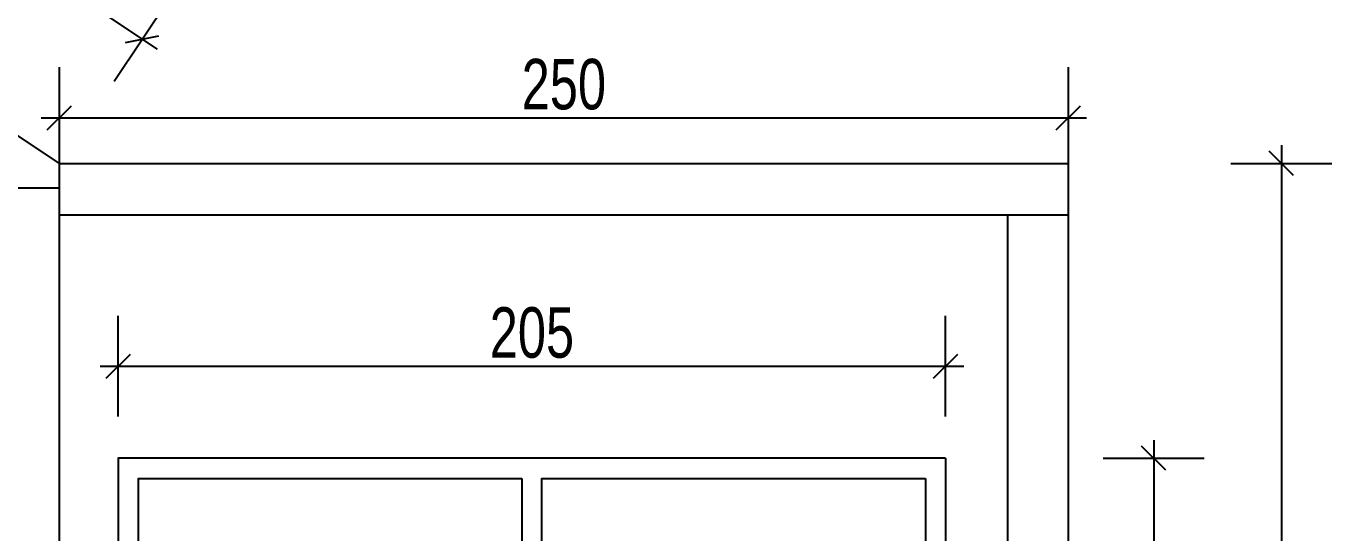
# Model space of a CAD drawing. Header units: centimetres. Extents: x 77721 to 213373, y -51694 to -17847.
# Drawn here: x 79470.5 to 79794, y -27470.2 to -27344.7 of the extents above; entities that cross this region are included whole.
import ezdxf

# ---------------------------------------------------------------- set-up
doc = ezdxf.new("R2010")
doc.units = ezdxf.units.CM
doc.header["$LTSCALE"] = 5
doc.header["$MEASUREMENT"] = 0
doc.layers.add('KOTI', color=4, linetype='Continuous')
doc.styles.add('4-', font='simp.shx', dxfattribs={"width": 0.75})
doc.dimstyles.new('KOTI_K50.0cm', dxfattribs={"dimtxt": 12.5, "dimasz": 12.5, "dimexe": 12.5, "dimexo": 0, "dimgap": 2, "dimtad": 1, "dimdec": 1, "dimrnd": 0.1, "dimdsep": 46, "dimtxsty": '4-', "dimtsz": 3, "dimcen": 0.09, "dimdle": 4.5, "dimclrd": 256, "dimclrt": 256, "dimaunit": 1, "dimazin": 2, "dimtfac": 1, "dimtdec": 4, "dimtix": 1, "dimtmove": 2, "dimatfit": 3, "dimfxl": 12.5, "dimfxlon": 1, "dimtvp": 1, "dimtolj": 1, "dimtzin": 0, "dimarcsym": 0})

# ---------------------------------------------------------------- blocks, each defined once
blk = doc.blocks.new('*D217')
at = {"layer": 'Defpoints', "color": 0, "linetype": 'Continuous', "transparency": 16777216}
for p in [(79698.28, -27428.89), (79493.28, -27451.69), (79698.28, -27451.69)]:
    blk.add_point(p, dxfattribs=at)
at = {"layer": 'KOTI', "color": 0, "linetype": 'Continuous', "lineweight": -2, "transparency": 16777216}
for p, q in [((79493.28, -27441.39), (79493.28, -27416.39)), ((79698.28, -27441.39), (79698.28, -27416.39))]:
    blk.add_line(p, q, dxfattribs=at)
at = {"layer": 'KOTI', "linetype": 'Continuous', "lineweight": -2, "transparency": 16777216}
for p, q in [((79490.28, -27431.89), (79496.28, -27425.89)), ((79695.28, -27431.89), (79701.28, -27425.89)), ((79488.78, -27428.89), (79702.78, -27428.89))]:
    blk.add_line(p, q, dxfattribs=at)
at = {"layer": 'KOTI', "linetype": 'Continuous', "transparency": 16777216, "insert": (79595.78, -27420.64), "char_height": 12.5, "attachment_point": 5, "style": '4-'}
blk.add_mtext('\\A1;205', dxfattribs=at)
blk = doc.blocks.new('*D218')
at = {"layer": 'Defpoints', "color": 0, "linetype": 'Continuous', "transparency": 16777216}
for p in [(79698.28, -27451.69), (79698.28, -27648.69), (79749.85, -27648.69)]:
    blk.add_point(p, dxfattribs=at)
at = {"layer": 'KOTI', "linetype": 'Continuous', "lineweight": -2, "transparency": 16777216}
for p, q in [((79752.85, -27454.69), (79746.85, -27448.69)), ((79749.85, -27447.19), (79749.85, -27653.19)), ((79752.85, -27651.69), (79746.85, -27645.69))]:
    blk.add_line(p, q, dxfattribs=at)
at = {"layer": 'KOTI', "color": 0, "linetype": 'Continuous', "lineweight": -2, "transparency": 16777216}
for p, q in [((79737.35, -27451.69), (79762.35, -27451.69)), ((79737.35, -27648.69), (79762.35, -27648.69))]:
    blk.add_line(p, q, dxfattribs=at)
at = {"layer": 'KOTI', "linetype": 'Continuous', "transparency": 16777216, "insert": (79741.6, -27550.19), "char_height": 12.5, "attachment_point": 5, "rotation": 90, "style": '4-'}
blk.add_mtext('\\A1;197', dxfattribs=at)
blk = doc.blocks.new('*D219')
at = {"layer": 'Defpoints', "color": 0, "linetype": 'Continuous', "transparency": 16777216}
for p in [(79253.7, -27228.69), (79499.22, -27347.92), (79478.7, -27378.69)]:
    blk.add_point(p, dxfattribs=at)
at = {"layer": 'KOTI', "color": 0, "linetype": 'Continuous', "lineweight": -2, "transparency": 16777216}
for p, q in [((79267.28, -27208.32), (79281.15, -27187.52)), ((79492.28, -27358.32), (79506.15, -27337.52))]:
    blk.add_line(p, q, dxfattribs=at)
at = {"layer": 'KOTI', "linetype": 'Continuous', "lineweight": -2, "transparency": 16777216}
for p, q in [((79270.06, -27198.75), (79278.38, -27197.09)), ((79270.47, -27195.43), (79502.96, -27350.42)), ((79495.06, -27348.75), (79503.38, -27347.09))]:
    blk.add_line(p, q, dxfattribs=at)
at = {"layer": 'KOTI', "linetype": 'Continuous', "transparency": 16777216, "insert": (79391.29, -27266.06), "char_height": 12.5, "attachment_point": 5, "rotation": 326.3099, "style": '4-'}
blk.add_mtext('\\A1;270.4', dxfattribs=at)
blk = doc.blocks.new('*D220')
at = {"layer": 'Defpoints', "color": 0, "linetype": 'Continuous', "transparency": 16777216}
for p in [(79728.7, -27367.39), (79478.7, -27378.69), (79728.7, -27378.69)]:
    blk.add_point(p, dxfattribs=at)
at = {"layer": 'KOTI', "color": 0, "linetype": 'Continuous', "lineweight": -2, "transparency": 16777216}
for p, q in [((79478.7, -27378.69), (79478.7, -27354.89)), ((79728.7, -27378.69), (79728.7, -27354.89))]:
    blk.add_line(p, q, dxfattribs=at)
at = {"layer": 'KOTI', "linetype": 'Continuous', "lineweight": -2, "transparency": 16777216}
for p, q in [((79475.7, -27370.39), (79481.7, -27364.39)), ((79725.7, -27370.39), (79731.7, -27364.39)), ((79474.2, -27367.39), (79733.2, -27367.39))]:
    blk.add_line(p, q, dxfattribs=at)
at = {"layer": 'KOTI', "linetype": 'Continuous', "transparency": 16777216, "insert": (79603.7, -27359.14), "char_height": 12.5, "attachment_point": 5, "style": '4-'}
blk.add_mtext('\\A1;250', dxfattribs=at)
blk = doc.blocks.new('*D221')
at = {"layer": 'Defpoints', "color": 0, "linetype": 'Continuous', "transparency": 16777216}
for p in [(79728.7, -27378.69), (79728.7, -27648.69), (79781.5, -27648.69)]:
    blk.add_point(p, dxfattribs=at)
at = {"layer": 'KOTI', "linetype": 'Continuous', "lineweight": -2, "transparency": 16777216}
for p, q in [((79781.5, -27374.19), (79781.5, -27653.19)), ((79784.5, -27381.69), (79778.5, -27375.69)), ((79784.5, -27651.69), (79778.5, -27645.69))]:
    blk.add_line(p, q, dxfattribs=at)
at = {"layer": 'KOTI', "color": 0, "linetype": 'Continuous', "lineweight": -2, "transparency": 16777216}
for p, q in [((79769, -27378.69), (79794, -27378.69)), ((79769, -27648.69), (79794, -27648.69))]:
    blk.add_line(p, q, dxfattribs=at)
at = {"layer": 'KOTI', "linetype": 'Continuous', "transparency": 16777216, "insert": (79773.25, -27513.69), "char_height": 12.5, "attachment_point": 5, "rotation": 90, "style": '4-'}
blk.add_mtext('\\A1;270', dxfattribs=at)

msp = doc.modelspace()

# ---------------------------------------------------------------- linework, layer by layer
at = {"layer": 'KOTI', "color": 2, "linetype": 'Continuous', "true_color": 0xf1eb1f}
for p, q in [((79478.7, -27378.69), (79253.7, -27228.69)), ((79478.7, -27648.69), (79478.7, -27378.69)), ((79478.7, -27378.69), (79728.7, -27378.69)), ((79728.7, -27648.69), (79728.7, -27378.69)), ((79478.7, -27384.82), (79466.7, -27384.82)), ((79478.7, -27391.42), (79728.7, -27391.42)), ((79713.7, -27648.69), (79713.7, -27391.42))]:
    msp.add_line(p, q, dxfattribs=at)
at = {"layer": 'KOTI', "color": 7, "linetype": 'Continuous'}
for points in [[(79698.28, -27451.69), (79493.28, -27451.69), (79493.28, -27648.69), (79698.28, -27648.69)], [(79698.28, -27451.69), (79698.28, -27648.69)], [(79593.28, -27643.69), (79498.28, -27643.69), (79498.28, -27456.69), (79593.28, -27456.69)], [(79593.28, -27456.69), (79593.28, -27643.69)], [(79693.28, -27643.69), (79598.28, -27643.69), (79598.28, -27456.69), (79693.28, -27456.69)], [(79693.28, -27456.69), (79693.28, -27643.69)]]:
    msp.add_lwpolyline(points, dxfattribs=at)

# ---------------------------------------------------------------- dimensions: what is measured, and where the dimension line sits
at = {"layer": 'KOTI', "color": 6, "linetype": 'Continuous'}
for p1, p2, distance, picture, middle in [((79253.7, -27228.69), (79478.7, -27378.69), 36.98, '*D219', (79391.29, -27266.06)), ((79478.7, -27378.69), (79728.7, -27378.69), 11.31, '*D220', (79603.7, -27359.14)), ((79728.7, -27378.69), (79728.7, -27648.69), 52.8, '*D221', (79773.25, -27513.69))]:
    dim = msp.add_aligned_dim(p1=p1, p2=p2, distance=distance, dimstyle='KOTI_K50.0cm', dxfattribs=at)
    dim.commit()
    dim.dimension.update_dxf_attribs({"geometry": picture, "text_midpoint": middle})
dim = msp.add_linear_dim(base=(79698.28, -27428.89), p1=(79493.28, -27451.69), p2=(79698.28, -27451.69), dimstyle='KOTI_K50.0cm', dxfattribs=at)
dim.commit()
dim.dimension.update_dxf_attribs({"geometry": '*D217', "text_midpoint": (79595.78, -27420.64)})
dim = msp.add_linear_dim(base=(79749.85, -27648.69), p1=(79698.28, -27451.69), p2=(79698.28, -27648.69), angle=90, dimstyle='KOTI_K50.0cm', dxfattribs=at)
dim.commit()
dim.dimension.update_dxf_attribs({"geometry": '*D218', "text_midpoint": (79741.6, -27550.19)})

doc.saveas('drawing.dxf')
